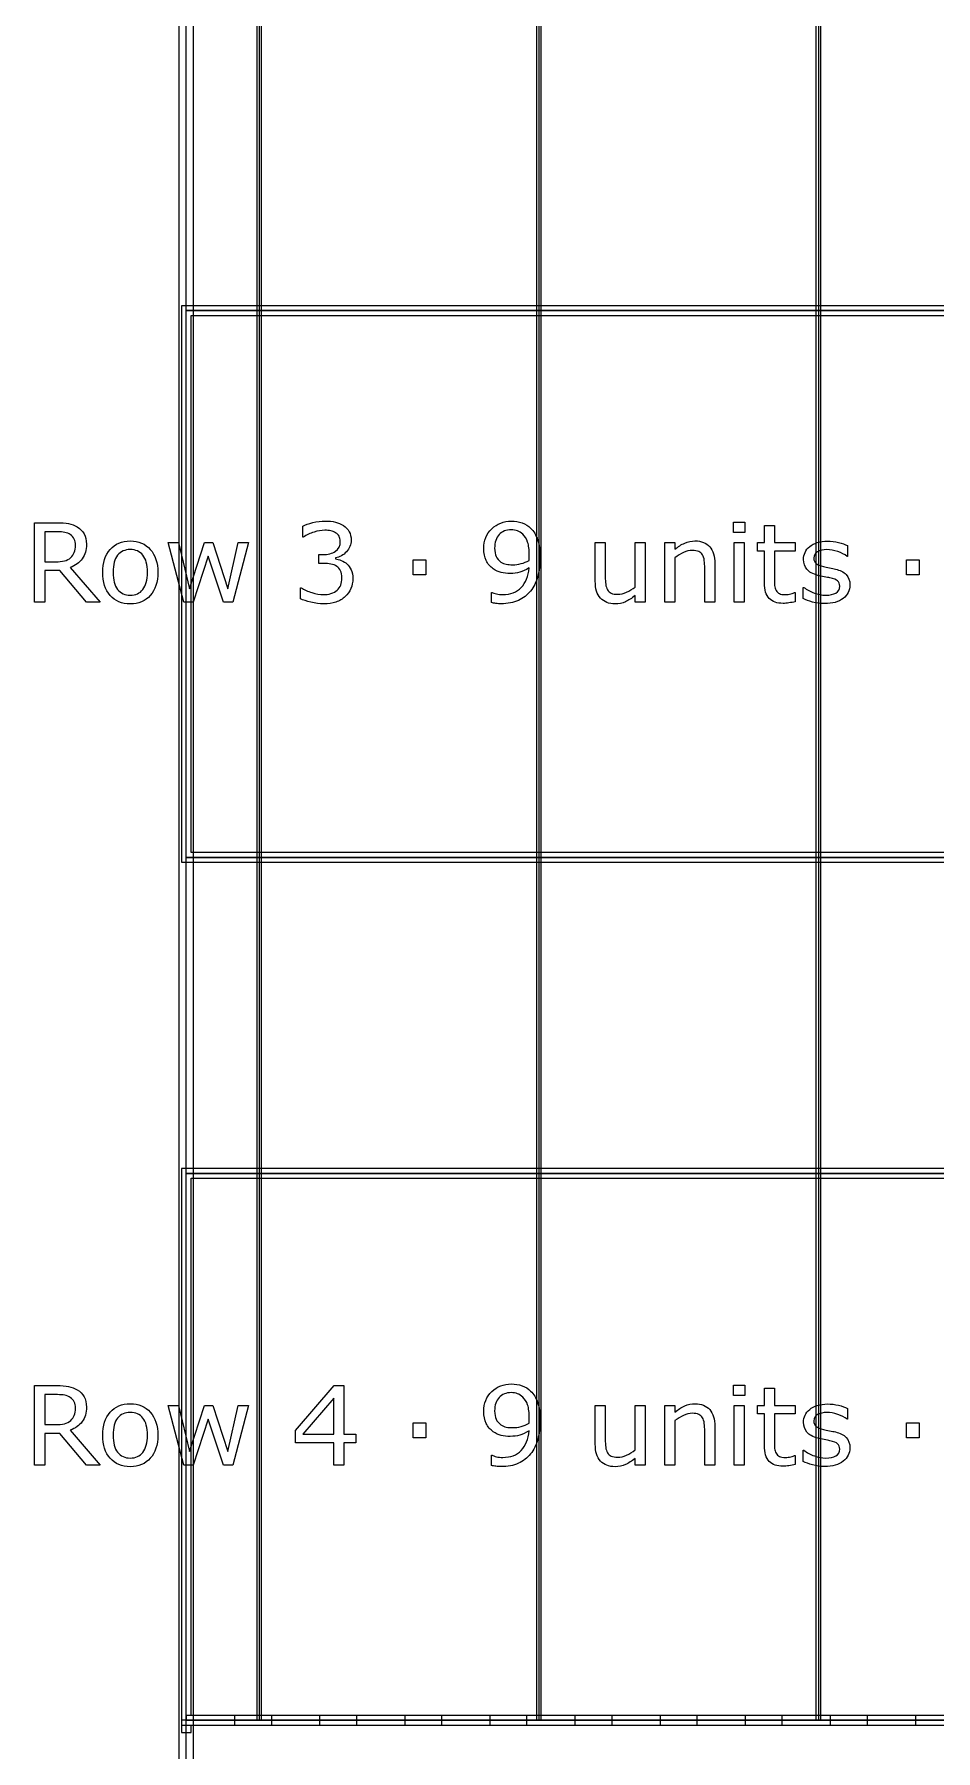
# Model space of a CAD drawing. Extents: x -13 to 750, y 12 to 2314.
# Drawn here: x 31.5 to 105.6, y 293.4 to 434.6 of the extents above; entities that cross this region are included whole.
import ezdxf

# ---------------------------------------------------------------- set-up
doc = ezdxf.new("R2010")
doc.units = 0
doc.layers.get('0').update_dxf_attribs({"linetype": 'CONTINUOUS'})

msp = doc.modelspace()

# ---------------------------------------------------------------- linework, layer by layer
at = {"color": 7}
for points in [[(43.400391, 580.4896), (43.400391, 128.2904), (268.59961, 128.2904), (268.59961, 580.4896)], [(44.599609, 579.2904), (267.40039, 579.2904), (267.40039, 129.4896), (44.599609, 129.4896)], [(49.800781, 553.89), (49.800781, 295.89), (50.199219, 295.89), (50.199219, 553.89)], [(72.800781, 553.89), (72.800781, 295.89), (73.199219, 295.89), (73.199219, 553.89)], [(95.800781, 553.89), (95.800781, 295.89), (96.199219, 295.89), (96.199219, 553.89)], [(44, 437.89), (268, 437.89), (268, 411.89), (44, 411.89)], [(43.599609, 412.2904), (43.599609, 366.4896), (268.40039, 366.4896), (268.40039, 412.2904)], [(44, 411.89), (268, 411.89), (268, 366.89), (44, 366.89)], [(44.400391, 411.4896), (267.59961, 411.4896), (267.59961, 367.2904), (44.400391, 367.2904)], [(89.956787, 393.6205), (89.025146, 393.6205), (89.025146, 394.4774), (89.956787, 394.4774)], [(49.114014, 392.7987), (47.835205, 387.89), (47.070557, 387.89), (45.809326, 391.6737), (44.556885, 387.89), (43.796631, 387.89), (42.504639, 392.7987), (43.365967, 392.7987), (44.266846, 388.9974), (45.49292, 392.7987), (46.174072, 392.7987), (47.430908, 388.9974), (48.283447, 392.7987)], [(89.904053, 387.89), (89.077881, 387.89), (89.077881, 392.7987), (89.904053, 392.7987)], [(34.884522, 392.5921), (34.884522, 392.5921)], [(63.703857, 390.1356), (62.653564, 390.1356), (62.653564, 391.3793), (63.703857, 391.3793)], [(73.108158, 391.555), (73.108158, 391.555)], [(104.28735, 390.1357), (103.23706, 390.1357), (103.23706, 391.3794), (104.28735, 391.3794)], [(40.80835, 390.3421), (40.80835, 390.3421)], [(41.660889, 390.3421), (41.660889, 390.3421)], [(44, 366.89), (268, 366.89), (268, 340.89), (44, 340.89)], [(43.599609, 341.2904), (43.599609, 295.4896), (268.40039, 295.4896), (268.40039, 341.2904)], [(44, 340.89), (268, 340.89), (268, 295.89), (44, 295.89)], [(44.400391, 340.4896), (267.59961, 340.4896), (267.59961, 296.2904), (44.400391, 296.2904)], [(57.942627, 318.7313), (56.971436, 318.7313), (56.971436, 316.89), (56.127686, 316.89), (56.127686, 318.7313), (52.994385, 318.7313), (52.994385, 319.7421), (56.162842, 323.4335), (56.971436, 323.4335), (56.971436, 319.4344), (57.942627, 319.4344)], [(89.956787, 322.6205), (89.025146, 322.6205), (89.025146, 323.4774), (89.956787, 323.4774)], [(56.127686, 319.4344), (56.127686, 322.3876), (53.592041, 319.4344)], [(34.884522, 321.5921), (34.884522, 321.5921)], [(49.114014, 321.7987), (47.835205, 316.89), (47.070557, 316.89), (45.809326, 320.6737), (44.556885, 316.89), (43.796631, 316.89), (42.504639, 321.7987), (43.365967, 321.7987), (44.266846, 317.9974), (45.49292, 321.7987), (46.174072, 321.7987), (47.430908, 317.9974), (48.283447, 321.7987)], [(89.904053, 316.89), (89.077881, 316.89), (89.077881, 321.7987), (89.904053, 321.7987)], [(40.80835, 319.3421), (40.80835, 319.3421)], [(41.660889, 319.3421), (41.660889, 319.3421)], [(63.703857, 319.1356), (62.653564, 319.1356), (62.653564, 320.3793), (63.703857, 320.3793)], [(73.108158, 320.555), (73.108158, 320.555)], [(104.28735, 319.1357), (103.23706, 319.1357), (103.23706, 320.3794), (104.28735, 320.3794)], [(44, 296.2904), (44, 295.89), (43.599609, 295.89), (43.599609, 294.89), (44.400391, 294.89), (44.400391, 295.4896), (48, 295.4896), (48, 296.2904)], [(44, 295.89), (268, 295.89), (268, 151.89), (44, 151.89)], [(51, 296.2904), (51, 295.4896), (55, 295.4896), (55, 296.2904)], [(58, 296.2904), (58, 295.4896), (62, 295.4896), (62, 296.2904)], [(65, 296.2904), (65, 295.4896), (69, 295.4896), (69, 296.2904)], [(72, 296.2904), (72, 295.4896), (76, 295.4896), (76, 296.2904)], [(79, 296.2904), (79, 295.4896), (83, 295.4896), (83, 296.2904)], [(86, 296.2904), (86, 295.4896), (90, 295.4896), (90, 296.2904)], [(93, 296.2904), (93, 295.4896), (97, 295.4896), (97, 296.2904)], [(100, 296.2904), (100, 295.4896), (104, 295.4896), (104, 296.2904)]]:
    msp.add_lwpolyline(points, close=True, dxfattribs=at)
for points in [[(50, 553.89), (50, 295.89)], [(73, 553.89), (73, 295.89)], [(96, 553.89), (96, 295.89)], [(36.919189, 387.89), (35.789795, 387.89), (33.601318, 390.4916), (32.375244, 390.4916), (32.375244, 387.89), (31.505127, 387.89), (31.505127, 394.4335), (33.337646, 394.4335)], [(53.622805, 393.2382), (53.578855, 393.2382), (53.578855, 394.1567)], [(91.556396, 389.4937), (91.556396, 392.1041), (90.998291, 392.1041), (90.998291, 392.7984), (91.556396, 392.7984), (91.556396, 394.209), (92.382568, 394.209), (92.382568, 392.7984), (94.087646, 392.7984), (94.087646, 392.1041), (92.382568, 392.1041), (92.382568, 389.8672)], [(33.39917, 393.6867), (32.375244, 393.6867), (32.375244, 391.217), (33.25415, 391.217)], [(77.643311, 389.6127), (77.643311, 392.7987), (78.469482, 392.7987), (78.469482, 390.0038)], [(80.921634, 389.1336), (80.921634, 392.7986), (81.747806, 392.7986), (81.747803, 387.89)], [(84.199952, 391.5547), (84.199952, 387.89), (83.37378, 387.89), (83.37378, 392.7987), (84.199952, 392.7987), (84.199952, 392.2538)], [(55.297121, 391.076), (54.901613, 391.076), (54.901613, 391.8055), (55.209231, 391.8055)], [(56.272703, 391.5287), (56.272703, 391.4667)], [(72.220481, 391.7437), (72.220459, 391.744)], [(98.398686, 392.548), (98.398686, 391.6647), (98.354736, 391.6647)], [(34.458252, 390.7509), (36.919189, 387.89)], [(57.217527, 391.0405), (57.217529, 391.0409)], [(87.478271, 387.89), (86.6521, 387.89), (86.6521, 390.6849)], [(87.478272, 391.076), (87.478271, 387.89)], [(53.389893, 388.1669), (53.389893, 389.0853), (53.455813, 389.0853)], [(69.113525, 387.8636), (69.113525, 388.703), (69.157475, 388.703)], [(81.747803, 387.89), (80.921631, 387.89), (80.921631, 388.4349)], [(94.043703, 388.6763), (94.087653, 388.6763), (94.087646, 387.934)], [(94.755615, 388.1845), (94.755615, 389.1118), (94.799565, 389.1118)], [(98.592041, 389.3045), (98.592041, 389.3051)], [(36.919189, 316.89), (35.789795, 316.89), (33.601318, 319.4916), (32.375244, 319.4916), (32.375244, 316.89), (31.505127, 316.89), (31.505127, 323.4335), (33.337646, 323.4335)], [(33.39917, 322.6867), (32.375244, 322.6867), (32.375244, 320.217), (33.25415, 320.217)], [(91.556396, 318.4937), (91.556396, 321.1041), (90.998291, 321.1041), (90.998291, 321.7984), (91.556396, 321.7984), (91.556396, 323.209), (92.382568, 323.209), (92.382568, 321.7984), (94.087646, 321.7984), (94.087646, 321.1041), (92.382568, 321.1041), (92.382568, 318.8672)], [(72.220481, 320.7437), (72.220459, 320.744)], [(77.643311, 318.6127), (77.643311, 321.7987), (78.469482, 321.7987), (78.469482, 319.0038)], [(80.921634, 318.1336), (80.921634, 321.7986), (81.747806, 321.7986), (81.747803, 316.89)], [(84.199952, 320.5547), (84.199952, 316.89), (83.37378, 316.89), (83.37378, 321.7987), (84.199952, 321.7987), (84.199952, 321.2538)], [(98.398686, 321.548), (98.398686, 320.6647), (98.354736, 320.6647)], [(34.458252, 319.7509), (36.919189, 316.89)], [(87.478271, 316.89), (86.6521, 316.89), (86.6521, 319.6849)], [(87.478272, 320.076), (87.478271, 316.89)], [(94.755615, 317.1845), (94.755615, 318.1118), (94.799565, 318.1118)], [(98.592041, 318.3045), (98.592041, 318.3051)], [(69.113525, 316.8636), (69.113525, 317.703), (69.157475, 317.703)], [(81.747803, 316.89), (80.921631, 316.89), (80.921631, 317.4349)], [(94.043703, 317.6763), (94.087653, 317.6763), (94.087646, 316.934)]]:
    msp.add_lwpolyline(points, dxfattribs=at)
for points in [[(33.337646, 394.4335), (33.733154, 394.4335), (34.062744, 394.407167), (34.326416, 394.3545)], [(34.326416, 394.3545), (34.590088, 394.3045), (34.827393, 394.213667), (35.03833, 394.082)], [(35.03833, 394.082), (35.275635, 393.9326), (35.460205, 393.743633), (35.592041, 393.5151)], [(53.578855, 394.1567), (53.786863, 394.259233), (54.063719, 394.353), (54.409422, 394.438)], [(54.409422, 394.438), (54.758055, 394.525867), (55.094969, 394.5698), (55.420164, 394.5698)], [(55.420164, 394.5698), (55.7395, 394.5698), (56.02075, 394.540467), (56.263914, 394.4818)], [(56.263914, 394.4818), (56.507078, 394.423133), (56.726805, 394.329367), (56.923094, 394.2005)], [(56.923094, 394.2005), (57.134031, 394.0599), (57.293699, 393.89), (57.402098, 393.6908)], [(69.135502, 393.9369), (69.574955, 394.355833), (70.111088, 394.5653), (70.7439, 394.5653)], [(70.7439, 394.5653), (71.060307, 394.5653), (71.353276, 394.5155), (71.622807, 394.4159)], [(71.622807, 394.4159), (71.892338, 394.319233), (72.128178, 394.172733), (72.330326, 393.9764)], [(34.01001, 393.6337), (33.837158, 393.669033), (33.633545, 393.6867), (33.39917, 393.6867)], [(34.458252, 393.4579), (34.332275, 393.542833), (34.182861, 393.601433), (34.01001, 393.6337)], [(34.783447, 393.0887), (34.718994, 393.235233), (34.610595, 393.3583), (34.458252, 393.4579)], [(34.884521, 392.5921), (34.884521, 392.779633), (34.85083, 392.945167), (34.783447, 393.0887)], [(35.794189, 392.6538), (35.794189, 392.182133), (35.675537, 391.7866), (35.438232, 391.4672)], [(35.592041, 393.5151), (35.726806, 393.2895), (35.794189, 393.0024), (35.794189, 392.6538)], [(37.740967, 392.2362), (38.151123, 392.702), (38.703369, 392.9349), (39.397705, 392.9349)], [(39.397705, 392.9349), (40.086182, 392.9349), (40.635498, 392.702), (41.045654, 392.2362)], [(54.5105, 393.6601), (54.197023, 393.5605), (53.901125, 393.419867), (53.622805, 393.2382)], [(55.398195, 393.8095), (55.119875, 393.8095), (54.823977, 393.7597), (54.5105, 393.6601)], [(55.885988, 393.7655), (55.742433, 393.794833), (55.579836, 393.8095), (55.398195, 393.8095)], [(56.290285, 393.6073), (56.164308, 393.683433), (56.029543, 393.736167), (55.885988, 393.7655)], [(56.272707, 392.0824), (56.539308, 392.269867), (56.672609, 392.542333), (56.672609, 392.8998)], [(56.571535, 393.3129), (56.504152, 393.432967), (56.410402, 393.5311), (56.290285, 393.6073)], [(56.672609, 392.8998), (56.672609, 393.058), (56.638918, 393.1957), (56.571535, 393.3129)], [(57.564695, 392.9921), (57.564695, 392.628767), (57.435789, 392.310867), (57.177977, 392.0384)], [(57.402098, 393.6908), (57.510496, 393.4916), (57.564695, 393.2587), (57.564695, 392.9921)], [(68.476322, 392.3065), (68.476322, 392.9745), (68.696049, 393.517967), (69.135502, 393.9369)], [(69.733154, 393.4536), (69.48999, 393.189933), (69.368408, 392.819333), (69.368408, 392.3418)], [(70.735107, 393.8491), (70.313232, 393.8491), (69.979248, 393.717267), (69.733154, 393.4536)], [(71.249268, 393.7611), (71.091065, 393.819767), (70.919678, 393.8491), (70.735107, 393.8491)], [(71.693115, 393.4798), (71.55542, 393.611667), (71.407471, 393.705433), (71.249268, 393.7611)], [(72.079834, 392.8382), (71.986084, 393.1136), (71.857178, 393.327467), (71.693115, 393.4798)], [(72.220459, 391.744), (72.220459, 392.198133), (72.173584, 392.562867), (72.079834, 392.8382)], [(72.330326, 393.9764), (72.579349, 393.733267), (72.771244, 393.4198), (72.90601, 393.036)], [(72.90601, 393.036), (73.040775, 392.655133), (73.108158, 392.161467), (73.108158, 391.555)], [(84.199952, 392.2538), (84.457765, 392.467667), (84.724366, 392.634633), (84.999757, 392.7547)], [(84.999757, 392.7547), (85.275148, 392.874833), (85.557862, 392.9349), (85.847901, 392.9349)], [(85.847901, 392.9349), (86.378175, 392.9349), (86.782472, 392.775233), (87.060792, 392.4559)], [(95.282963, 392.4689), (95.447026, 392.606567), (95.655033, 392.714967), (95.906986, 392.7941)], [(95.906986, 392.7941), (96.161869, 392.8761), (96.446049, 392.9171), (96.759525, 392.9171)], [(96.759525, 392.9171), (97.052494, 392.9171), (97.348393, 392.8805), (97.647221, 392.8073)], [(97.647221, 392.8073), (97.948979, 392.736967), (98.199467, 392.650533), (98.398686, 392.548)], [(33.25415, 391.217), (33.529541, 391.217), (33.769775, 391.240333), (33.974854, 391.287)], [(33.974854, 391.287), (34.179932, 391.337), (34.354248, 391.4278), (34.497803, 391.5594)], [(35.438232, 391.4672), (35.200927, 391.1508), (34.874267, 390.912033), (34.458252, 390.7509)], [(34.497803, 391.5594), (34.629639, 391.682467), (34.726319, 391.8231), (34.787842, 391.9813)], [(34.787842, 391.9813), (34.852295, 392.142433), (34.884522, 392.346033), (34.884522, 392.5921)], [(37.130127, 390.3421), (37.130127, 391.141967), (37.33374, 391.773333), (37.740967, 392.2362)], [(38.351807, 391.7572), (38.105713, 391.4496), (37.982666, 390.9779), (37.982666, 390.3421)], [(39.397705, 392.223), (38.949463, 392.223), (38.60083, 392.067733), (38.351807, 391.7572)], [(40.434814, 391.7572), (40.185791, 392.067733), (39.840088, 392.223), (39.397705, 392.223)], [(40.80835, 390.3421), (40.80835, 390.9779), (40.683838, 391.4496), (40.434814, 391.7572)], [(41.045654, 392.2362), (41.455811, 391.773333), (41.660889, 391.141967), (41.660889, 390.3421)], [(55.209231, 391.8055), (55.654543, 391.8055), (56.009035, 391.8978), (56.272707, 392.0824)], [(57.177977, 392.0384), (56.923094, 391.768867), (56.621336, 391.598967), (56.272703, 391.5287)], [(56.272703, 391.4667), (56.413328, 391.443367), (56.574461, 391.393567), (56.756102, 391.3173)], [(56.756102, 391.3173), (56.937742, 391.2441), (57.09155, 391.151833), (57.217527, 391.0405)], [(68.669682, 391.3177), (68.540775, 391.5931), (68.476322, 391.9227), (68.476322, 392.3065)], [(69.254154, 390.6366), (68.996342, 390.815267), (68.801518, 391.0423), (68.669682, 391.3177)], [(69.368408, 392.3418), (69.368408, 392.063467), (69.407959, 391.8364), (69.487061, 391.6606)], [(69.487061, 391.6606), (69.566162, 391.4848), (69.699463, 391.331), (69.886963, 391.1992)], [(71.543701, 391.0626), (71.778076, 391.123933), (71.997803, 391.213267), (72.202881, 391.3306)], [(72.202881, 391.3306), (72.205814, 391.391933), (72.208748, 391.452), (72.211681, 391.5108)], [(72.211681, 391.5108), (72.217548, 391.572133), (72.220481, 391.649767), (72.220481, 391.7437)], [(73.108154, 391.555), (73.108154, 390.983733), (73.042236, 390.4652), (72.9104, 389.9994)], [(84.907472, 391.981), (84.661378, 391.869667), (84.425538, 391.727567), (84.199952, 391.5547)], [(85.614991, 392.148), (85.389405, 392.148), (85.153565, 392.092333), (84.907472, 391.981)], [(86.151124, 392.056), (86.013429, 392.117333), (85.834718, 392.148), (85.614991, 392.148)], [(86.46753, 391.7836), (86.394288, 391.9066), (86.288819, 391.9974), (86.151124, 392.056)], [(86.61255, 391.3177), (86.586183, 391.516967), (86.537843, 391.672267), (86.46753, 391.7836)], [(86.6521, 390.6849), (86.6521, 390.9105), (86.638917, 391.121433), (86.61255, 391.3177)], [(87.060792, 392.4559), (87.339112, 392.136567), (87.478272, 391.6766), (87.478272, 391.076)], [(94.777592, 391.4186), (94.777592, 391.620733), (94.818608, 391.811167), (94.900639, 391.9899)], [(95.045658, 390.6012), (94.866947, 390.823867), (94.777592, 391.096333), (94.777592, 391.4186)], [(94.900639, 391.9899), (94.9856, 392.168633), (95.113041, 392.3283), (95.282963, 392.4689)], [(95.93335, 392.0426), (95.725342, 391.928333), (95.621338, 391.756967), (95.621338, 391.5285)], [(95.621338, 391.5285), (95.621338, 391.3263), (95.684326, 391.173933), (95.810303, 391.0714)], [(96.697998, 392.2184), (96.39624, 392.2184), (96.141357, 392.1598), (95.93335, 392.0426)], [(97.585693, 392.0558), (97.283936, 392.1642), (96.988037, 392.2184), (96.697998, 392.2184)], [(98.354736, 391.6647), (98.143799, 391.819967), (97.887451, 391.950333), (97.585693, 392.0558)], [(37.740967, 388.4481), (37.33374, 388.910967), (37.130127, 389.5423), (37.130127, 390.3421)], [(37.982666, 390.3421), (37.982666, 389.7269), (38.107178, 389.259633), (38.356201, 388.9403)], [(40.43042, 388.9359), (40.682373, 389.2523), (40.80835, 389.721033), (40.80835, 390.3421)], [(41.660889, 390.3421), (41.660889, 389.5423), (41.455811, 388.910967), (41.045654, 388.4481)], [(55.903566, 391.023), (55.716066, 391.058333), (55.513918, 391.076), (55.297121, 391.076)], [(56.38257, 390.8384), (56.250734, 390.929267), (56.091066, 390.9908), (55.903566, 391.023)], [(56.690188, 390.4737), (56.616945, 390.628967), (56.514406, 390.750533), (56.38257, 390.8384)], [(56.804445, 389.8936), (56.804445, 390.128), (56.766359, 390.321367), (56.690188, 390.4737)], [(56.703371, 389.3047), (56.770754, 389.459967), (56.804445, 389.656267), (56.804445, 389.8936)], [(57.217529, 391.0409), (57.358154, 390.9149), (57.473877, 390.7567), (57.564697, 390.5663)], [(57.700928, 389.828), (57.700928, 389.529133), (57.646729, 389.2552), (57.53833, 389.0062)], [(57.564697, 390.5663), (57.655518, 390.375833), (57.700928, 390.129733), (57.700928, 389.828)], [(69.90894, 390.329), (69.692143, 390.381667), (69.473881, 390.4842), (69.254154, 390.6366)], [(69.886963, 391.1992), (70.018799, 391.1084), (70.163818, 391.046867), (70.322021, 391.0146)], [(70.642826, 390.25), (70.373295, 390.25), (70.128666, 390.276333), (69.90894, 390.329)], [(70.322021, 391.0146), (70.480224, 390.985267), (70.656006, 390.9706), (70.849365, 390.9706)], [(71.429447, 390.3554), (71.189213, 390.285133), (70.927006, 390.25), (70.642826, 390.25)], [(70.849365, 390.9706), (71.077881, 390.9706), (71.309326, 391.001267), (71.543701, 391.0626)], [(72.19849, 390.707), (71.926029, 390.542933), (71.669682, 390.425733), (71.429447, 390.3554)], [(71.556889, 389.0986), (71.92603, 389.488267), (72.139897, 390.0244), (72.19849, 390.707)], [(72.9104, 389.9994), (72.781494, 389.533533), (72.585205, 389.136567), (72.321533, 388.8085)], [(78.469482, 390.0038), (78.469482, 389.754733), (78.481202, 389.540867), (78.504642, 389.3622)], [(92.382568, 389.8672), (92.382568, 389.6094), (92.388428, 389.407267), (92.400148, 389.2608)], [(95.964115, 390.1002), (95.533451, 390.214467), (95.227299, 390.381467), (95.045658, 390.6012)], [(95.810303, 391.0714), (95.93335, 390.968867), (96.132568, 390.8854), (96.407959, 390.821)], [(96.478275, 389.986), (96.290775, 390.021333), (96.119388, 390.0594), (95.964115, 390.1002)], [(96.407959, 390.821), (96.560303, 390.785667), (96.730225, 390.7505), (96.917725, 390.7155)], [(96.939701, 389.894), (96.822514, 389.920667), (96.668705, 389.951333), (96.478275, 389.986)], [(96.917725, 390.7155), (97.108154, 390.680167), (97.266357, 390.647833), (97.392334, 390.6185)], [(97.581303, 389.6391), (97.469975, 389.7387), (97.256108, 389.823667), (96.939701, 389.894)], [(97.392334, 390.6185), (97.776123, 390.530633), (98.072022, 390.379767), (98.280029, 390.1659)], [(98.280029, 390.1659), (98.488037, 389.9491), (98.592041, 389.661967), (98.592041, 389.3045)], [(39.397705, 387.7538), (38.703369, 387.7538), (38.151123, 387.985233), (37.740967, 388.4481)], [(38.356201, 388.9403), (38.605224, 388.6239), (38.952392, 388.4657), (39.397705, 388.4657)], [(39.397705, 388.4657), (39.837158, 388.4657), (40.181397, 388.622433), (40.43042, 388.9359)], [(41.045654, 388.4481), (40.635498, 387.985233), (40.086182, 387.7538), (39.397705, 387.7538)], [(53.455813, 389.0853), (53.704836, 388.921233), (53.997805, 388.785), (54.334719, 388.6766)], [(54.334719, 388.6766), (54.671633, 388.5682), (54.996828, 388.514), (55.310305, 388.514)], [(55.310305, 388.514), (55.494875, 388.514), (55.691164, 388.544667), (55.899172, 388.606)], [(55.899172, 388.606), (56.10718, 388.667333), (56.275637, 388.758167), (56.404543, 388.8785)], [(56.404543, 388.8785), (56.539308, 389.007367), (56.638918, 389.149433), (56.703371, 389.3047)], [(57.53833, 389.0062), (57.429931, 388.7572), (57.277588, 388.5404), (57.081299, 388.3558)], [(69.157475, 388.703), (69.242436, 388.659), (69.362553, 388.6165), (69.517826, 388.5755)], [(69.517826, 388.5755), (69.673099, 388.5375), (69.845951, 388.5185), (70.036381, 388.5185)], [(70.036381, 388.5185), (70.683842, 388.5185), (71.190678, 388.711867), (71.556889, 389.0986)], [(72.321533, 388.8085), (72.054932, 388.4745), (71.720947, 388.216667), (71.31958, 388.035)], [(78.073975, 388.224), (77.786866, 388.5404), (77.643311, 389.0033), (77.643311, 389.6127)], [(78.504642, 389.3622), (78.528082, 389.1864), (78.577887, 389.0355), (78.654056, 388.9095)], [(78.654056, 388.9095), (78.733157, 388.780633), (78.835696, 388.6869), (78.961673, 388.6283)], [(78.961673, 388.6283), (79.08765, 388.569633), (79.270755, 388.5403), (79.510989, 388.5403)], [(79.510989, 388.5403), (79.724856, 388.5403), (79.957767, 388.595967), (80.20972, 388.7073)], [(80.921631, 388.4349), (80.64331, 388.215167), (80.376709, 388.046733), (80.121826, 387.9296)], [(80.20972, 388.7073), (80.464603, 388.818633), (80.701907, 388.960733), (80.921634, 389.1336)], [(91.94751, 388.1973), (91.686767, 388.466833), (91.556396, 388.898967), (91.556396, 389.4937)], [(92.400148, 389.2608), (92.411868, 389.117267), (92.452884, 388.9825), (92.523195, 388.8565)], [(92.523195, 388.8565), (92.587648, 388.7393), (92.675539, 388.652867), (92.786867, 388.5972)], [(92.786867, 388.5972), (92.901125, 388.544533), (93.073977, 388.5182), (93.305422, 388.5182)], [(93.305422, 388.5182), (93.440187, 388.5182), (93.580812, 388.5372), (93.727297, 388.5752)], [(93.727297, 388.5752), (93.873781, 388.616533), (93.97925, 388.650233), (94.043703, 388.6763)], [(94.799565, 389.1118), (95.060307, 388.915467), (95.350346, 388.758733), (95.669682, 388.6416)], [(95.669682, 388.6416), (95.989018, 388.527333), (96.29517, 388.4702), (96.588139, 388.4702)], [(96.588139, 388.4702), (96.95142, 388.4702), (97.2356, 388.5288), (97.440678, 388.646)], [(97.440678, 388.646), (97.645756, 388.763133), (97.748295, 388.9477), (97.748295, 389.1997)], [(97.748295, 389.1997), (97.748295, 389.393033), (97.692631, 389.5395), (97.581303, 389.6391)], [(98.592041, 389.3051), (98.592041, 388.8569), (98.406006, 388.489233), (98.033936, 388.2021)], [(54.255615, 387.8856), (53.904052, 387.970533), (53.615478, 388.0643), (53.389893, 388.1669)], [(55.327881, 387.7538), (54.9646, 387.7538), (54.607178, 387.797733), (54.255615, 387.8856)], [(56.303467, 387.8988), (56.007568, 387.802133), (55.682373, 387.7538), (55.327881, 387.7538)], [(57.081299, 388.3558), (56.861572, 388.150733), (56.602295, 387.9984), (56.303467, 387.8988)], [(69.473877, 387.7886), (69.339112, 387.803267), (69.218994, 387.828267), (69.113525, 387.8636)], [(69.904541, 387.7626), (69.752197, 387.7626), (69.608642, 387.771267), (69.473877, 387.7886)], [(71.31958, 388.035), (70.918213, 387.8534), (70.446533, 387.7626), (69.904541, 387.7626)], [(79.278076, 387.7538), (78.762451, 387.7538), (78.361084, 387.910533), (78.073975, 388.224)], [(80.121826, 387.9296), (79.866943, 387.8124), (79.585693, 387.7538), (79.278076, 387.7538)], [(93.090088, 387.793), (92.589111, 387.793), (92.208252, 387.927767), (91.94751, 388.1973)], [(93.577881, 387.833), (93.39624, 387.806333), (93.233643, 387.793), (93.090088, 387.793)], [(94.087646, 387.934), (93.932373, 387.893333), (93.762451, 387.859667), (93.577881, 387.833)], [(95.515869, 387.8989), (95.214111, 387.986767), (94.960693, 388.081967), (94.755615, 388.1845)], [(96.517822, 387.7714), (96.154541, 387.7714), (95.820556, 387.8139), (95.515869, 387.8989)], [(98.033936, 388.2021), (97.664795, 387.914967), (97.159424, 387.7714), (96.517822, 387.7714)], [(33.337646, 323.4335), (33.733154, 323.4335), (34.062744, 323.407167), (34.326416, 323.3545)], [(69.135502, 322.9369), (69.574955, 323.355833), (70.111088, 323.5653), (70.7439, 323.5653)], [(70.7439, 323.5653), (71.060307, 323.5653), (71.353276, 323.5155), (71.622807, 323.4159)], [(71.622807, 323.4159), (71.892338, 323.319233), (72.128178, 323.172733), (72.330326, 322.9764)], [(34.01001, 322.6337), (33.837158, 322.669033), (33.633545, 322.6867), (33.39917, 322.6867)], [(34.458252, 322.4579), (34.332275, 322.542833), (34.182861, 322.601433), (34.01001, 322.6337)], [(34.326416, 323.3545), (34.590088, 323.3045), (34.827393, 323.213667), (35.03833, 323.082)], [(34.783447, 322.0887), (34.718994, 322.235233), (34.610595, 322.3583), (34.458252, 322.4579)], [(34.884521, 321.5921), (34.884521, 321.779633), (34.85083, 321.945167), (34.783447, 322.0887)], [(35.03833, 323.082), (35.275635, 322.9326), (35.460205, 322.743633), (35.592041, 322.5151)], [(35.592041, 322.5151), (35.726806, 322.2895), (35.794189, 322.0024), (35.794189, 321.6538)], [(68.476322, 321.3065), (68.476322, 321.9745), (68.696049, 322.517967), (69.135502, 322.9369)], [(69.733154, 322.4536), (69.48999, 322.189933), (69.368408, 321.819333), (69.368408, 321.3418)], [(70.735107, 322.8491), (70.313232, 322.8491), (69.979248, 322.717267), (69.733154, 322.4536)], [(71.249268, 322.7611), (71.091065, 322.819767), (70.919678, 322.8491), (70.735107, 322.8491)], [(71.693115, 322.4798), (71.55542, 322.611667), (71.407471, 322.705433), (71.249268, 322.7611)], [(72.079834, 321.8382), (71.986084, 322.1136), (71.857178, 322.327467), (71.693115, 322.4798)], [(72.330326, 322.9764), (72.579349, 322.733267), (72.771244, 322.4198), (72.90601, 322.036)], [(72.90601, 322.036), (73.040775, 321.655133), (73.108158, 321.161467), (73.108158, 320.555)], [(34.497803, 320.5594), (34.629639, 320.682467), (34.726319, 320.8231), (34.787842, 320.9813)], [(34.787842, 320.9813), (34.852295, 321.142433), (34.884522, 321.346033), (34.884522, 321.5921)], [(35.794189, 321.6538), (35.794189, 321.182133), (35.675537, 320.7866), (35.438232, 320.4672)], [(37.130127, 319.3421), (37.130127, 320.141967), (37.33374, 320.773333), (37.740967, 321.2362)], [(37.740967, 321.2362), (38.151123, 321.702), (38.703369, 321.9349), (39.397705, 321.9349)], [(38.351807, 320.7572), (38.105713, 320.4496), (37.982666, 319.9779), (37.982666, 319.3421)], [(39.397705, 321.223), (38.949463, 321.223), (38.60083, 321.067733), (38.351807, 320.7572)], [(39.397705, 321.9349), (40.086182, 321.9349), (40.635498, 321.702), (41.045654, 321.2362)], [(40.434814, 320.7572), (40.185791, 321.067733), (39.840088, 321.223), (39.397705, 321.223)], [(40.80835, 319.3421), (40.80835, 319.9779), (40.683838, 320.4496), (40.434814, 320.7572)], [(41.045654, 321.2362), (41.455811, 320.773333), (41.660889, 320.141967), (41.660889, 319.3421)], [(68.669682, 320.3177), (68.540775, 320.5931), (68.476322, 320.9227), (68.476322, 321.3065)], [(69.368408, 321.3418), (69.368408, 321.063467), (69.407959, 320.8364), (69.487061, 320.6606)], [(69.487061, 320.6606), (69.566162, 320.4848), (69.699463, 320.331), (69.886963, 320.1992)], [(72.220459, 320.744), (72.220459, 321.198133), (72.173584, 321.562867), (72.079834, 321.8382)], [(72.211681, 320.5108), (72.217548, 320.572133), (72.220481, 320.649767), (72.220481, 320.7437)], [(84.199952, 321.2538), (84.457765, 321.467667), (84.724366, 321.634633), (84.999757, 321.7547)], [(84.907472, 320.981), (84.661378, 320.869667), (84.425538, 320.727567), (84.199952, 320.5547)], [(85.614991, 321.148), (85.389405, 321.148), (85.153565, 321.092333), (84.907472, 320.981)], [(84.999757, 321.7547), (85.275148, 321.874833), (85.557862, 321.9349), (85.847901, 321.9349)], [(86.151124, 321.056), (86.013429, 321.117333), (85.834718, 321.148), (85.614991, 321.148)], [(85.847901, 321.9349), (86.378175, 321.9349), (86.782472, 321.775233), (87.060792, 321.4559)], [(86.46753, 320.7836), (86.394288, 320.9066), (86.288819, 320.9974), (86.151124, 321.056)], [(86.61255, 320.3177), (86.586183, 320.516967), (86.537843, 320.672267), (86.46753, 320.7836)], [(87.060792, 321.4559), (87.339112, 321.136567), (87.478272, 320.6766), (87.478272, 320.076)], [(94.777592, 320.4186), (94.777592, 320.620733), (94.818608, 320.811167), (94.900639, 320.9899)], [(94.900639, 320.9899), (94.9856, 321.168633), (95.113041, 321.3283), (95.282963, 321.4689)], [(95.282963, 321.4689), (95.447026, 321.606567), (95.655033, 321.714967), (95.906986, 321.7941)], [(95.93335, 321.0426), (95.725342, 320.928333), (95.621338, 320.756967), (95.621338, 320.5285)], [(95.906986, 321.7941), (96.161869, 321.8761), (96.446049, 321.9171), (96.759525, 321.9171)], [(96.697998, 321.2184), (96.39624, 321.2184), (96.141357, 321.1598), (95.93335, 321.0426)], [(97.585693, 321.0558), (97.283936, 321.1642), (96.988037, 321.2184), (96.697998, 321.2184)], [(96.759525, 321.9171), (97.052494, 321.9171), (97.348393, 321.8805), (97.647221, 321.8073)], [(98.354736, 320.6647), (98.143799, 320.819967), (97.887451, 320.950333), (97.585693, 321.0558)], [(97.647221, 321.8073), (97.948979, 321.736967), (98.199467, 321.650533), (98.398686, 321.548)], [(33.25415, 320.217), (33.529541, 320.217), (33.769775, 320.240333), (33.974854, 320.287)], [(33.974854, 320.287), (34.179932, 320.337), (34.354248, 320.4278), (34.497803, 320.5594)], [(35.438232, 320.4672), (35.200927, 320.1508), (34.874267, 319.912033), (34.458252, 319.7509)], [(37.740967, 317.4481), (37.33374, 317.910967), (37.130127, 318.5423), (37.130127, 319.3421)], [(37.982666, 319.3421), (37.982666, 318.7269), (38.107178, 318.259633), (38.356201, 317.9403)], [(40.43042, 317.9359), (40.682373, 318.2523), (40.80835, 318.721033), (40.80835, 319.3421)], [(41.660889, 319.3421), (41.660889, 318.5423), (41.455811, 317.910967), (41.045654, 317.4481)], [(69.254154, 319.6366), (68.996342, 319.815267), (68.801518, 320.0423), (68.669682, 320.3177)], [(69.90894, 319.329), (69.692143, 319.381667), (69.473881, 319.4842), (69.254154, 319.6366)], [(69.886963, 320.1992), (70.018799, 320.1084), (70.163818, 320.046867), (70.322021, 320.0146)], [(70.642826, 319.25), (70.373295, 319.25), (70.128666, 319.276333), (69.90894, 319.329)], [(70.322021, 320.0146), (70.480224, 319.985267), (70.656006, 319.9706), (70.849365, 319.9706)], [(71.429447, 319.3554), (71.189213, 319.285133), (70.927006, 319.25), (70.642826, 319.25)], [(70.849365, 319.9706), (71.077881, 319.9706), (71.309326, 320.001267), (71.543701, 320.0626)], [(72.19849, 319.707), (71.926029, 319.542933), (71.669682, 319.425733), (71.429447, 319.3554)], [(71.543701, 320.0626), (71.778076, 320.123933), (71.997803, 320.213267), (72.202881, 320.3306)], [(71.556889, 318.0986), (71.92603, 318.488267), (72.139897, 319.0244), (72.19849, 319.707)], [(72.202881, 320.3306), (72.205814, 320.391933), (72.208748, 320.452), (72.211681, 320.5108)], [(73.108154, 320.555), (73.108154, 319.983733), (73.042236, 319.4652), (72.9104, 318.9994)], [(86.6521, 319.6849), (86.6521, 319.9105), (86.638917, 320.121433), (86.61255, 320.3177)], [(95.045658, 319.6012), (94.866947, 319.823867), (94.777592, 320.096333), (94.777592, 320.4186)], [(95.964115, 319.1002), (95.533451, 319.214467), (95.227299, 319.381467), (95.045658, 319.6012)], [(95.621338, 320.5285), (95.621338, 320.3263), (95.684326, 320.173933), (95.810303, 320.0714)], [(95.810303, 320.0714), (95.93335, 319.968867), (96.132568, 319.8854), (96.407959, 319.821)], [(96.407959, 319.821), (96.560303, 319.785667), (96.730225, 319.7505), (96.917725, 319.7155)], [(96.917725, 319.7155), (97.108154, 319.680167), (97.266357, 319.647833), (97.392334, 319.6185)], [(97.392334, 319.6185), (97.776123, 319.530633), (98.072022, 319.379767), (98.280029, 319.1659)], [(38.356201, 317.9403), (38.605224, 317.6239), (38.952392, 317.4657), (39.397705, 317.4657)], [(39.397705, 317.4657), (39.837158, 317.4657), (40.181397, 317.622433), (40.43042, 317.9359)], [(70.036381, 317.5185), (70.683842, 317.5185), (71.190678, 317.711867), (71.556889, 318.0986)], [(72.321533, 317.8085), (72.054932, 317.4745), (71.720947, 317.216667), (71.31958, 317.035)], [(72.9104, 318.9994), (72.781494, 318.533533), (72.585205, 318.136567), (72.321533, 317.8085)], [(78.073975, 317.224), (77.786866, 317.5404), (77.643311, 318.0033), (77.643311, 318.6127)], [(78.469482, 319.0038), (78.469482, 318.754733), (78.481202, 318.540867), (78.504642, 318.3622)], [(78.504642, 318.3622), (78.528082, 318.1864), (78.577887, 318.0355), (78.654056, 317.9095)], [(78.654056, 317.9095), (78.733157, 317.780633), (78.835696, 317.6869), (78.961673, 317.6283)], [(80.20972, 317.7073), (80.464603, 317.818633), (80.701907, 317.960733), (80.921634, 318.1336)], [(91.94751, 317.1973), (91.686767, 317.466833), (91.556396, 317.898967), (91.556396, 318.4937)], [(92.382568, 318.8672), (92.382568, 318.6094), (92.388428, 318.407267), (92.400148, 318.2608)], [(92.400148, 318.2608), (92.411868, 318.117267), (92.452884, 317.9825), (92.523195, 317.8565)], [(92.523195, 317.8565), (92.587648, 317.7393), (92.675539, 317.652867), (92.786867, 317.5972)], [(94.799565, 318.1118), (95.060307, 317.915467), (95.350346, 317.758733), (95.669682, 317.6416)], [(96.478275, 318.986), (96.290775, 319.021333), (96.119388, 319.0594), (95.964115, 319.1002)], [(96.939701, 318.894), (96.822514, 318.920667), (96.668705, 318.951333), (96.478275, 318.986)], [(97.581303, 318.6391), (97.469975, 318.7387), (97.256108, 318.823667), (96.939701, 318.894)], [(97.440678, 317.646), (97.645756, 317.763133), (97.748295, 317.9477), (97.748295, 318.1997)], [(97.748295, 318.1997), (97.748295, 318.393033), (97.692631, 318.5395), (97.581303, 318.6391)], [(98.592041, 318.3051), (98.592041, 317.8569), (98.406006, 317.489233), (98.033936, 317.2021)], [(98.280029, 319.1659), (98.488037, 318.9491), (98.592041, 318.661967), (98.592041, 318.3045)], [(39.397705, 316.7538), (38.703369, 316.7538), (38.151123, 316.985233), (37.740967, 317.4481)], [(41.045654, 317.4481), (40.635498, 316.985233), (40.086182, 316.7538), (39.397705, 316.7538)], [(69.473877, 316.7886), (69.339112, 316.803267), (69.218994, 316.828267), (69.113525, 316.8636)], [(69.157475, 317.703), (69.242436, 317.659), (69.362553, 317.6165), (69.517826, 317.5755)], [(69.904541, 316.7626), (69.752197, 316.7626), (69.608642, 316.771267), (69.473877, 316.7886)], [(69.517826, 317.5755), (69.673099, 317.5375), (69.845951, 317.5185), (70.036381, 317.5185)], [(71.31958, 317.035), (70.918213, 316.8534), (70.446533, 316.7626), (69.904541, 316.7626)], [(79.278076, 316.7538), (78.762451, 316.7538), (78.361084, 316.910533), (78.073975, 317.224)], [(78.961673, 317.6283), (79.08765, 317.569633), (79.270755, 317.5403), (79.510989, 317.5403)], [(80.121826, 316.9296), (79.866943, 316.8124), (79.585693, 316.7538), (79.278076, 316.7538)], [(79.510989, 317.5403), (79.724856, 317.5403), (79.957767, 317.595967), (80.20972, 317.7073)], [(80.921631, 317.4349), (80.64331, 317.215167), (80.376709, 317.046733), (80.121826, 316.9296)], [(93.090088, 316.793), (92.589111, 316.793), (92.208252, 316.927767), (91.94751, 317.1973)], [(92.786867, 317.5972), (92.901125, 317.544533), (93.073977, 317.5182), (93.305422, 317.5182)], [(93.577881, 316.833), (93.39624, 316.806333), (93.233643, 316.793), (93.090088, 316.793)], [(93.305422, 317.5182), (93.440187, 317.5182), (93.580812, 317.5372), (93.727297, 317.5752)], [(94.087646, 316.934), (93.932373, 316.893333), (93.762451, 316.859667), (93.577881, 316.833)], [(93.727297, 317.5752), (93.873781, 317.616533), (93.97925, 317.650233), (94.043703, 317.6763)], [(95.515869, 316.8989), (95.214111, 316.986767), (94.960693, 317.081967), (94.755615, 317.1845)], [(96.517822, 316.7714), (96.154541, 316.7714), (95.820556, 316.8139), (95.515869, 316.8989)], [(95.669682, 317.6416), (95.989018, 317.527333), (96.29517, 317.4702), (96.588139, 317.4702)], [(98.033936, 317.2021), (97.664795, 316.914967), (97.159424, 316.7714), (96.517822, 316.7714)], [(96.588139, 317.4702), (96.95142, 317.4702), (97.2356, 317.5288), (97.440678, 317.646)]]:
    msp.add_open_spline(points, degree=3, dxfattribs=at)

doc.saveas('drawing.dxf')
